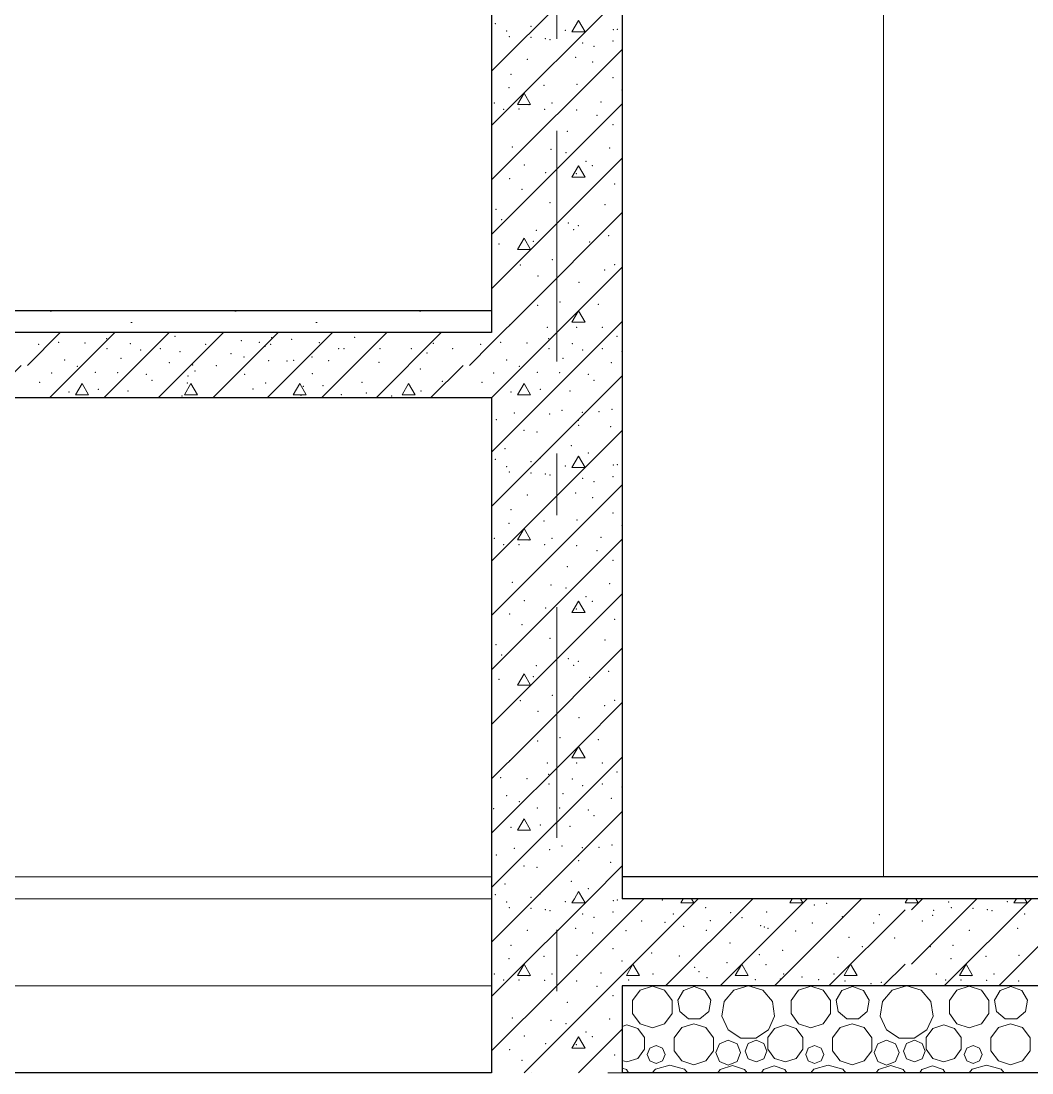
# Model space of a CAD drawing. Header units: millimetres. Extents: x 18162 to 7085488, y 72188 to 247925.
# Drawn here: x 3669598 to 3671920, y 90368 to 92784 of the extents above; entities that cross this region are included whole.
import ezdxf
from ezdxf.enums import TextEntityAlignment as Align

# ---------------------------------------------------------------- set-up
doc = ezdxf.new("R2010")
doc.units = ezdxf.units.MM
doc.header["$MEASUREMENT"] = 0
doc.linetypes.add('Dot & Dashed', pattern=[670.277762, 317.5, -176.388889, 0, -176.388874])
doc.linetypes.add('Double Dashed', pattern=[1093.611073, 529.166651, -211.666656, 141.111112, -211.666656])
for name, color, linetype in [('Archicad Doors', 7, 'Continuous'), ('Structural - Bearing', 7, 'Continuous'), ('Structural - Grid', 7, 'Continuous')]:
    doc.layers.add(name, color=color, linetype=linetype)
doc.styles.add('GENERATED_STYLE_3', font='', dxfattribs={"width": 0.8})
doc.styles.get('GENERATED_STYLE_3').set_extended_font_data('ISOCPEUR MON')
pattern_1 = [(0, (3761974.7, 95118), (0, 779.423), [48.75, -401.25]), (0, (3762199.7, 95507.7), (0, 779.423), [48.75, -401.25]), (60, (3761974.7, 95118), (-675, 389.7114), [48.75, -401.25]), (60, (3762424.7, 95118), (-675, 389.7114), [48.75, -401.25]), (120, (3762023.5, 95118), (675, 389.7114), [48.75, -401.25]), (120, (3762473.5, 95118), (675, 389.7114), [48.75, -401.25]), (0, (3761974.73, 95193), (0, 150), [0, -150, 0, -225]), (45, (3762049.73, 95193), (-106.06602, 106.06602), [0, -112.5, 0, -187.5])]

# ---------------------------------------------------------------- blocks, each defined once
blk = doc.blocks.new('*X777', base_point=(3761974.7, 95118))
at = {"layer": 'Structural - Bearing', "color": 7, "linetype": 'Continuous', "lineweight": 9}
for p, q in [((3670679.1, 92668.5), (3670979.1, 92968.5)), ((3670679.1, 92543.5), (3670979.1, 92843.5)), ((3670878.5, 92784.6), (3670863.6, 92758.6)), ((3670893.6, 92758.6), (3670878.5, 92784.6)), ((3670863.6, 92758.6), (3670893.6, 92758.6)), ((3670679.1, 92418.5), (3670979.1, 92718.5)), ((3670738.4, 92592), (3670753.5, 92618)), ((3670753.5, 92618), (3670768.4, 92591.9)), ((3670679.1, 92293.5), (3670979.1, 92593.5)), ((3670768.4, 92591.9), (3670738.4, 92592)), ((3670679.1, 92168.5), (3670979.1, 92468.5)), ((3670878.5, 92451.3), (3670863.6, 92425.3)), ((3670893.6, 92425.3), (3670878.5, 92451.3)), ((3670863.6, 92425.3), (3670893.6, 92425.3)), ((3670753.5, 92118), (3670979.1, 92343.5)), ((3670738.4, 92258.6), (3670753.5, 92284.6)), ((3670753.5, 92284.6), (3670768.4, 92258.6)), ((3670768.4, 92258.6), (3670738.4, 92258.6)), ((3670878.5, 92118), (3670979.1, 92218.5)), ((3670679.1, 92043.5), (3670753.5, 92117.9)), ((3670679.1, 91918.5), (3670878.5, 92117.9)), ((3670878.5, 92118), (3670863.6, 92091.9)), ((3670893.6, 92092), (3670878.5, 92118)), ((3670679.1, 91793.5), (3670979.1, 92093.5)), ((3670863.6, 92091.9), (3670893.6, 92092)), ((3670679.1, 91668.5), (3670979.1, 91968.5)), ((3670738.4, 91925.3), (3670753.5, 91951.3)), ((3670753.5, 91951.3), (3670768.4, 91925.3)), ((3670768.4, 91925.3), (3670738.4, 91925.3)), ((3670679.1, 91543.5), (3670979.1, 91843.5)), ((3670878.5, 91784.6), (3670863.6, 91758.6)), ((3670893.6, 91758.6), (3670878.5, 91784.6)), ((3670863.6, 91758.6), (3670893.6, 91758.6)), ((3670679.1, 91418.5), (3670979.1, 91718.5)), ((3670738.4, 91592), (3670753.5, 91618)), ((3670753.5, 91618), (3670768.4, 91591.9)), ((3670679.1, 91293.5), (3670979.1, 91593.5)), ((3670768.4, 91591.9), (3670738.4, 91592)), ((3670679.1, 91168.5), (3670979.1, 91468.5)), ((3670878.5, 91451.3), (3670863.6, 91425.3)), ((3670893.6, 91425.3), (3670878.5, 91451.3)), ((3670863.6, 91425.3), (3670893.6, 91425.3)), ((3670753.5, 91117.9), (3670979.1, 91343.5)), ((3670738.4, 91258.6), (3670753.5, 91284.6)), ((3670753.5, 91284.6), (3670768.4, 91258.6)), ((3670768.4, 91258.6), (3670738.4, 91258.6)), ((3670878.5, 91117.9), (3670979.1, 91218.5)), ((3670679.1, 91043.5), (3670753.5, 91117.9)), ((3670679.1, 90918.5), (3670878.5, 91117.9)), ((3670878.5, 91117.9), (3670863.6, 91091.9)), ((3670893.6, 91091.9), (3670878.5, 91117.9)), ((3670679.1, 90793.5), (3670979.1, 91093.5)), ((3670863.6, 91091.9), (3670893.6, 91091.9)), ((3670778.6, 90768), (3670979.1, 90968.5)), ((3670738.4, 90925.3), (3670753.5, 90951.3)), ((3670753.5, 90951.3), (3670768.4, 90925.2)), ((3670768.4, 90925.2), (3670738.4, 90925.3)), ((3670903.6, 90768), (3670979.1, 90843.5)), ((3670878.5, 90784.6), (3670869, 90768)), ((3670888.2, 90768), (3670878.5, 90784.6))]:
    blk.add_line(p, q, dxfattribs=at)
for p in [(3670687.5, 92777.2), (3670713.2, 92760.5), (3670769.5, 92771.6), (3670789.8, 92779.2), (3670848.4, 92761.8), (3670958.8, 92764), (3670967.8, 92764.8), (3670719.7, 92747.6), (3670769.5, 92746), (3670802.4, 92743.2), (3670813.2, 92740.8), (3670888.1, 92733.2), (3670957.9, 92737.3), (3670914.2, 92725.7), (3670760.7, 92695.3), (3670872, 92699.9), (3670910.7, 92689.2), (3670723.5, 92661.3), (3670799.5, 92635.6), (3670875.1, 92638.1), (3670958, 92653.8), (3670719, 92630.4), (3670978.5, 92625.2), (3670685, 92595.4), (3670764.7, 92591.8), (3670817.9, 92595.4), (3670930.4, 92597.9), (3670706.4, 92581.1), (3670741.6, 92581.5), (3670800.9, 92580.9), (3670874.2, 92578.9), (3670921.4, 92567), (3670958, 92545.4), (3670852.8, 92530.4), (3670726.7, 92494.4), (3670950.4, 92491.7), (3670815, 92488.7), (3670849.8, 92481.6), (3670754.5, 92452.6), (3670895.7, 92461.7), (3670910.5, 92451.2), (3670720.5, 92421.7), (3670802.9, 92435.6), (3670873.7, 92433.1), (3670748.7, 92397.3), (3670961.6, 92409.3), (3670689.3, 92351.5), (3670813.1, 92366.2), (3670939.7, 92361.9), (3670702, 92327.5), (3670782, 92302.9), (3670855, 92319.7), (3670867.3, 92304.3), (3670878.2, 92313.6), (3670774.6, 92278), (3670904.4, 92276.5), (3670947.7, 92290.4), (3670695.8, 92271.8), (3670818.5, 92235.3), (3670745, 92223.1), (3670938.4, 92211.6), (3670961.8, 92223.7), (3670785.5, 92198.1), (3670879.6, 92183.8), (3670784.9, 92130.4), (3670836.4, 92138.1), (3670924, 92133), (3670720.7, 92085.2), (3670807.2, 92079.8), (3670874.2, 92079.8), (3670933.4, 92079.8), (3670966.9, 92059.2), (3670699.9, 92046), (3670759.9, 92044), (3670810.2, 92053.8), (3670810.7, 92031.2), (3670864.3, 92042.9), (3670933, 92031.2), (3670843.3, 92009), (3670888.1, 92028), (3670978.5, 92024.4), (3670713.2, 92005.1), (3670742.4, 91990.6), (3670954, 91998.7), (3670683.6, 91975.1), (3670783.9, 91976.5), (3670835.6, 91976.1), (3670901.3, 91972.3), (3670914.2, 91958.8), (3670791.1, 91937.5), (3670858.7, 91934.3), (3670723.5, 91931.7), (3670840.7, 91889.2), (3670925.3, 91886.3), (3670955.3, 91891.8), (3670689.6, 91868.3), (3670731.1, 91883.8), (3670812, 91881.2), (3670878.2, 91866.8), (3670887.4, 91885.3), (3670753, 91843.6), (3670783.6, 91839.9), (3670878.9, 91855.4), (3670952.2, 91851.7), (3670709.4, 91801.7), (3670862.4, 91808.3), (3670901.2, 91791.4), (3670687.5, 91777.2), (3670769.5, 91771.6), (3670789.8, 91779.2), (3670713.2, 91760.4), (3670719.7, 91747.6), (3670769.5, 91746), (3670802.4, 91743.1), (3670813.2, 91740.8), (3670848.4, 91761.7), (3670958.8, 91764), (3670967.8, 91764.8), (3670888.1, 91733.2), (3670914.2, 91725.7), (3670957.9, 91737.3), (3670760.7, 91695.2), (3670872, 91699.9), (3670910.7, 91689.2), (3670723.5, 91661.3), (3670958, 91653.8), (3670719, 91630.3), (3670799.5, 91635.5), (3670875.1, 91638.1), (3670978.5, 91625.2), (3670930.4, 91597.8), (3670685, 91595.4), (3670706.4, 91581.1), (3670741.6, 91581.4), (3670764.7, 91591.8), (3670800.9, 91580.9), (3670817.9, 91595.4), (3670874.2, 91578.9), (3670921.4, 91567), (3670852.8, 91530.4), (3670958, 91545.4), (3670726.7, 91494.3), (3670815, 91488.7), (3670849.8, 91481.6), (3670950.4, 91491.7), (3670754.5, 91452.6), (3670895.7, 91461.7), (3670910.5, 91451.2), (3670802.9, 91435.6), (3670873.7, 91433.1), (3670720.5, 91421.7), (3670961.6, 91409.3), (3670748.7, 91397.3), (3670813.1, 91366.2), (3670939.7, 91361.9), (3670689.3, 91351.5), (3670702, 91327.5), (3670855, 91319.7), (3670878.2, 91313.5), (3670782, 91302.9), (3670867.3, 91304.3), (3670947.7, 91290.4), (3670695.8, 91271.8), (3670774.6, 91278), (3670904.4, 91276.5), (3670818.5, 91235.2), (3670745, 91223.1), (3670938.4, 91211.6), (3670961.8, 91223.7), (3670785.5, 91198.1), (3670879.6, 91183.7), (3670836.4, 91138.1), (3670784.9, 91130.4), (3670924, 91133), (3670720.7, 91085.2), (3670807.2, 91079.8), (3670874.2, 91079.8), (3670933.4, 91079.8), (3670699.9, 91046), (3670759.9, 91044), (3670810.2, 91053.7), (3670864.3, 91042.9), (3670966.9, 91059.2), (3670810.7, 91031.2), (3670888.1, 91028), (3670933, 91031.2), (3670978.5, 91024.4), (3670713.2, 91005.1), (3670843.3, 91009), (3670954, 90998.7), (3670683.6, 90975.1), (3670742.4, 90990.6), (3670783.9, 90976.5), (3670835.6, 90976.1), (3670901.3, 90972.2), (3670914.2, 90958.7), (3670723.5, 90931.7), (3670791.1, 90937.5), (3670858.7, 90934.3), (3670731.1, 90883.8), (3670812, 90881.1), (3670840.7, 90889.2), (3670887.4, 90885.3), (3670925.3, 90886.3), (3670955.3, 90891.8), (3670689.6, 90868.3), (3670878.2, 90866.8), (3670878.9, 90855.4), (3670952.2, 90851.7), (3670753, 90843.6), (3670783.6, 90839.9), (3670709.4, 90801.6), (3670862.4, 90808.3), (3670687.5, 90777.2), (3670789.8, 90779.2), (3670901.2, 90791.3), (3670769.5, 90771.6)]:
    blk.add_point(p, dxfattribs=at)
blk = doc.blocks.new('*X778', base_point=(3761974.7, 95118))
at = {"layer": 'Structural - Bearing', "color": 7, "linetype": 'Continuous', "lineweight": 9}
for p, q in [((3670679.1, 90418.5), (3670828.6, 90568)), ((3670679.1, 90543.5), (3670703.6, 90568)), ((3670753.6, 90368), (3670953.6, 90568)), ((3670878.6, 90368), (3670979.1, 90468.5)), ((3670878.5, 90451.3), (3670863.6, 90425.2)), ((3670893.6, 90425.3), (3670878.5, 90451.3)), ((3670863.6, 90425.2), (3670893.6, 90425.3))]:
    blk.add_line(p, q, dxfattribs=at)
for p in [(3670921.4, 90567), (3670958, 90545.4), (3670852.8, 90530.3), (3670726.7, 90494.3), (3670815, 90488.7), (3670950.4, 90491.7), (3670849.8, 90481.5), (3670895.7, 90461.7), (3670754.5, 90452.6), (3670910.5, 90451.2), (3670720.5, 90421.7), (3670802.9, 90435.6), (3670873.7, 90433.1), (3670748.7, 90397.3), (3670961.6, 90409.3)]:
    blk.add_point(p, dxfattribs=at)
blk = doc.blocks.new('*X782', base_point=(3761974.7, 95118))
at = {"layer": 'Structural - Bearing', "color": 7, "linetype": 'Continuous', "lineweight": 9}
for p, q in [((3669429.1, 91948.7), (3669548.3, 92068)), ((3669613.4, 91992.9), (3669688.5, 92068)), ((3669663.5, 91918), (3669813.5, 92068)), ((3669788.5, 91918), (3669938.5, 92068)), ((3669913.5, 91918), (3670063.5, 92068)), ((3670038.5, 91918), (3670188.5, 92068)), ((3670163.5, 91918), (3670313.5, 92068)), ((3670288.5, 91918), (3670438.5, 92068)), ((3670413.5, 91918), (3670563.5, 92068)), ((3670628.5, 91992.9), (3670679.1, 92043.5)), ((3669523.3, 91918), (3669598.3, 91992.9)), ((3670538.5, 91918), (3670613.4, 91992.9)), ((3669458.1, 91925.3), (3669473.3, 91951.3)), ((3669473.3, 91951.3), (3669488.2, 91925.3)), ((3669723.3, 91925.3), (3669738.4, 91951.3)), ((3669738.4, 91951.3), (3669753.3, 91925.3)), ((3669973.3, 91925.3), (3669988.4, 91951.3)), ((3669988.4, 91951.3), (3670003.3, 91925.3)), ((3670223.3, 91925.3), (3670238.4, 91951.3)), ((3670238.4, 91951.3), (3670253.3, 91925.3)), ((3670473.3, 91925.3), (3670488.4, 91951.3)), ((3670488.4, 91951.3), (3670503.3, 91925.3)), ((3669488.2, 91925.3), (3669458.1, 91925.3)), ((3669753.3, 91925.3), (3669723.3, 91925.3)), ((3670003.3, 91925.3), (3669973.3, 91925.3)), ((3670253.3, 91925.3), (3670223.3, 91925.3)), ((3670503.3, 91925.3), (3670473.3, 91925.3)), ((3670678.6, 91918), (3670679.1, 91918.5))]:
    blk.add_line(p, q, dxfattribs=at)
for p in [(3669951.8, 92059.2), (3670173.6, 92056.8), (3670364.6, 92057.3), (3669479.7, 92031.2), (3669529.9, 92043.4), (3669574.7, 92031.1), (3669639, 92040.8), (3669684.8, 92046), (3669744.8, 92044), (3669795, 92053.8), (3669795.5, 92031.2), (3669849.2, 92042.9), (3669917.9, 92031.2), (3670022.2, 92040.8), (3670104.4, 92049.5), (3670145.8, 92046), (3670158.2, 92036.8), (3670171.6, 92040.8), (3670219.6, 92052.8), (3670283.6, 92044.7), (3670328, 92031.2), (3670340, 92031.3), (3670422.7, 92031.2), (3670494.8, 92031.2), (3670545, 92043.4), (3670589.8, 92031.1), (3670654.2, 92040.8), (3669515.5, 92021.3), (3669828.2, 92009), (3669872.9, 92028), (3669963.4, 92024.4), (3670080.7, 92019.7), (3670110.1, 92012), (3670266.4, 92012), (3670530.6, 92021.3), (3669500, 91984.2), (3669698.1, 92005.1), (3669727.3, 91990.6), (3669938.9, 91998.7), (3669992.8, 91993.5), (3670046.9, 91991.9), (3670166.8, 92003.8), (3670209.2, 92002.8), (3670224.6, 92004.3), (3670304.6, 92003.8), (3670420.1, 91999.6), (3670515.2, 91984.2), (3669668.5, 91975.1), (3669768.8, 91976.5), (3669820.5, 91976.1), (3669886.2, 91972.3), (3669899.1, 91958.8), (3669982, 91968.8), (3669997.9, 91979.9), (3670111.8, 91971.9), (3670267.1, 91973.5), (3669502, 91934.3), (3669550.9, 91956.2), (3669641.4, 91953.6), (3669776, 91937.5), (3669843.6, 91934.3), (3669980.1, 91952.3), (3670059.3, 91938.8), (3670130.8, 91938.2), (3670160.4, 91952.3), (3670201.6, 91956.2), (3670246.7, 91944.6), (3670291.8, 91946.5), (3670381.7, 91954.2), (3670517.1, 91934.3), (3670566.1, 91956.2), (3670656.6, 91953.6), (3669434.6, 91922.2), (3669708.4, 91931.7), (3669968.1, 91922.4), (3670241.5, 91924), (3670333.5, 91925.3), (3670391.4, 91929.6), (3670449.7, 91922.2)]:
    blk.add_point(p, dxfattribs=at)
blk = doc.blocks.new('*X1018', base_point=(3761974.7, 95118))
at = {"layer": 'Structural - Bearing', "color": 7, "linetype": 'Continuous', "lineweight": 9}
for p, q in [((3671020.3, 90557.9), (3671002.9, 90534.1)), ((3671048.3, 90567.1), (3671020.3, 90557.9)), ((3671076.4, 90557.9), (3671048.3, 90567.1)), ((3671093.7, 90534.1), (3671076.4, 90557.9)), ((3671119.7, 90557.5), (3671106.6, 90534.8)), ((3671144.4, 90566.5), (3671119.7, 90557.5)), ((3671169, 90557.5), (3671144.4, 90566.5)), ((3671182.1, 90534.8), (3671169, 90557.5)), ((3671235.4, 90558.4), (3671212.8, 90532.3)), ((3671268.1, 90568), (3671235.4, 90558.4)), ((3671301.6, 90558.4), (3671268.8, 90568)), ((3671324.1, 90532.3), (3671301.6, 90558.4)), ((3671384, 90557.9), (3671366.7, 90534.1)), ((3671412, 90567.1), (3671384, 90557.9)), ((3671440.1, 90557.9), (3671412, 90567.1)), ((3671457.4, 90534.1), (3671440.1, 90557.9)), ((3671483.4, 90557.5), (3671470.3, 90534.8)), ((3671508.1, 90566.5), (3671483.4, 90557.5)), ((3671532.7, 90557.5), (3671508.1, 90566.5)), ((3671545.8, 90534.8), (3671532.7, 90557.5)), ((3671599.1, 90558.4), (3671576.5, 90532.3)), ((3671631.8, 90568), (3671599.1, 90558.4)), ((3671665.3, 90558.4), (3671632.5, 90568)), ((3671687.8, 90532.3), (3671665.3, 90558.4)), ((3671747.7, 90557.9), (3671730.4, 90534.1)), ((3671775.7, 90567.1), (3671747.7, 90557.9)), ((3671803.8, 90557.9), (3671775.7, 90567.1)), ((3671821.1, 90534.1), (3671803.8, 90557.9)), ((3671847.1, 90557.5), (3671834, 90534.8)), ((3671871.8, 90566.5), (3671847.1, 90557.5)), ((3671896.4, 90557.5), (3671871.8, 90566.5)), ((3671909.5, 90534.8), (3671896.4, 90557.5)), ((3671002.9, 90534.1), (3671002.9, 90504.6)), ((3671093.7, 90504.6), (3671093.7, 90534.1)), ((3671106.6, 90534.8), (3671111.1, 90509)), ((3671177.6, 90509), (3671182.1, 90534.8)), ((3671366.7, 90534.1), (3671366.7, 90504.6)), ((3671457.4, 90504.6), (3671457.4, 90534.1)), ((3671470.3, 90534.8), (3671474.8, 90509)), ((3671541.3, 90509), (3671545.8, 90534.8)), ((3671730.4, 90534.1), (3671730.4, 90504.6)), ((3671821.1, 90504.6), (3671821.1, 90534.1)), ((3671834, 90534.8), (3671838.5, 90509)), ((3671905, 90509), (3671909.5, 90534.8)), ((3671111.1, 90509), (3671131.2, 90492.1)), ((3671157.5, 90492.1), (3671177.6, 90509)), ((3671212.8, 90532.3), (3671207.9, 90498.2)), ((3671329, 90498.2), (3671324.1, 90532.3)), ((3671474.8, 90509), (3671494.9, 90492.1)), ((3671521.2, 90492.1), (3671541.3, 90509)), ((3671576.5, 90532.3), (3671571.6, 90498.2)), ((3671692.8, 90498.2), (3671687.8, 90532.3)), ((3671838.5, 90509), (3671858.6, 90492.1)), ((3671884.9, 90492.1), (3671905, 90509)), ((3671002.9, 90504.6), (3671020.3, 90480.8)), ((3671076.4, 90480.8), (3671093.7, 90504.6)), ((3671131.2, 90492.1), (3671157.5, 90492.1)), ((3671207.9, 90498.2), (3671222.2, 90466.8)), ((3671314.7, 90466.8), (3671329, 90498.2)), ((3671366.7, 90504.6), (3671384, 90480.8)), ((3671440.1, 90480.8), (3671457.4, 90504.6)), ((3671494.9, 90492.1), (3671521.2, 90492.1)), ((3671571.6, 90498.2), (3671585.9, 90466.8)), ((3671678.4, 90466.8), (3671692.8, 90498.2)), ((3671730.4, 90504.6), (3671747.7, 90480.8)), ((3671803.8, 90480.8), (3671821.1, 90504.6)), ((3671858.6, 90492.1), (3671884.9, 90492.1)), ((3670989.9, 90478.5), (3670979.1, 90475)), ((3671014.9, 90470.4), (3670989.9, 90478.5)), ((3671030.3, 90449.1), (3671014.9, 90470.4)), ((3671020.3, 90480.8), (3671048.3, 90471.6)), ((3671048.3, 90471.6), (3671076.4, 90480.8)), ((3671115.5, 90472.1), (3671098.3, 90448.4)), ((3671143.3, 90481.1), (3671115.5, 90472.1)), ((3671171.1, 90472.1), (3671143.3, 90481.1)), ((3671188.3, 90448.4), (3671171.1, 90472.1)), ((3671222.2, 90466.8), (3671251.2, 90448.2)), ((3671285.7, 90448.2), (3671314.7, 90466.8)), ((3671328.6, 90470.4), (3671313.1, 90449.1)), ((3671353.6, 90478.5), (3671328.6, 90470.4)), ((3671378.6, 90470.4), (3671353.6, 90478.5)), ((3671394, 90449.1), (3671378.6, 90470.4)), ((3671384, 90480.8), (3671412, 90471.6)), ((3671412, 90471.6), (3671440.1, 90480.8)), ((3671479.2, 90472.1), (3671462, 90448.4)), ((3671507, 90481.1), (3671479.2, 90472.1)), ((3671534.8, 90472.1), (3671507, 90481.1)), ((3671552, 90448.4), (3671534.8, 90472.1)), ((3671585.9, 90466.8), (3671614.9, 90448.2)), ((3671649.4, 90448.2), (3671678.4, 90466.8)), ((3671692.3, 90470.4), (3671676.8, 90449.1)), ((3671717.3, 90478.5), (3671692.3, 90470.4)), ((3671742.3, 90470.4), (3671717.3, 90478.5)), ((3671757.7, 90449.1), (3671742.3, 90470.4)), ((3671747.7, 90480.8), (3671775.7, 90471.6)), ((3671775.7, 90471.6), (3671803.8, 90480.8)), ((3671842.9, 90472.1), (3671825.8, 90448.4)), ((3671870.7, 90481.1), (3671842.9, 90472.1)), ((3671898.6, 90472.1), (3671870.7, 90481.1)), ((3671915.7, 90448.4), (3671898.6, 90472.1)), ((3671030.3, 90422.8), (3671030.3, 90449.1)), ((3671098.3, 90448.4), (3671098.3, 90419.2)), ((3671188.3, 90419.2), (3671188.3, 90448.4)), ((3671222.4, 90443.3), (3671202.1, 90434.9)), ((3671242.6, 90434.9), (3671222.4, 90443.3)), ((3671251.2, 90448.2), (3671285.7, 90448.2)), ((3671286.2, 90443.3), (3671268.5, 90436)), ((3671303.9, 90436), (3671286.2, 90443.3)), ((3671313.1, 90449.1), (3671313.1, 90422.8)), ((3671394, 90422.8), (3671394, 90449.1)), ((3671462, 90448.4), (3671462, 90419.2)), ((3671552, 90419.2), (3671552, 90448.4)), ((3671586.1, 90443.3), (3671565.9, 90434.9)), ((3671606.3, 90434.9), (3671586.1, 90443.3)), ((3671614.9, 90448.2), (3671649.4, 90448.2)), ((3671649.9, 90443.3), (3671632.2, 90436)), ((3671667.6, 90436), (3671649.9, 90443.3)), ((3671676.8, 90449.1), (3671676.8, 90422.8)), ((3671757.7, 90422.8), (3671757.7, 90449.1)), ((3671825.8, 90448.4), (3671825.8, 90419.2)), ((3671915.7, 90419.2), (3671915.7, 90448.4)), ((3671014.9, 90401.5), (3671030.3, 90422.8)), ((3671042.6, 90425.2), (3671036.6, 90410.5)), ((3671057.2, 90431.2), (3671042.6, 90425.2)), ((3671071.8, 90425.2), (3671057.2, 90431.2)), ((3671077.9, 90410.5), (3671071.8, 90425.2)), ((3671098.3, 90419.2), (3671115.5, 90395.5)), ((3671171.1, 90395.5), (3671188.3, 90419.2)), ((3671202.1, 90434.9), (3671193.8, 90414.7)), ((3671193.8, 90414.7), (3671202.1, 90394.5)), ((3671250.9, 90414.7), (3671242.6, 90434.9)), ((3671242.6, 90394.5), (3671250.9, 90414.7)), ((3671268.5, 90436), (3671261.1, 90418.2)), ((3671261.1, 90418.2), (3671268.5, 90400.5)), ((3671311.3, 90418.2), (3671303.9, 90436)), ((3671303.9, 90400.5), (3671311.3, 90418.2)), ((3671313.1, 90422.8), (3671328.6, 90401.5)), ((3671378.6, 90401.5), (3671394, 90422.8)), ((3671406.3, 90425.2), (3671400.3, 90410.5)), ((3671420.9, 90431.2), (3671406.3, 90425.2)), ((3671435.6, 90425.2), (3671420.9, 90431.2)), ((3671441.6, 90410.5), (3671435.6, 90425.2)), ((3671462, 90419.2), (3671479.2, 90395.5)), ((3671534.8, 90395.5), (3671552, 90419.2)), ((3671565.9, 90434.9), (3671557.5, 90414.7)), ((3671557.5, 90414.7), (3671565.9, 90394.5)), ((3671614.7, 90414.7), (3671606.3, 90434.9)), ((3671606.3, 90394.5), (3671614.7, 90414.7)), ((3671632.2, 90436), (3671624.8, 90418.2)), ((3671624.8, 90418.2), (3671632.2, 90400.5)), ((3671675, 90418.2), (3671667.6, 90436)), ((3671667.6, 90400.5), (3671675, 90418.2)), ((3671676.8, 90422.8), (3671692.3, 90401.5)), ((3671742.3, 90401.5), (3671757.7, 90422.8)), ((3671770, 90425.2), (3671764, 90410.5)), ((3671784.6, 90431.2), (3671770, 90425.2)), ((3671799.3, 90425.2), (3671784.6, 90431.2)), ((3671805.3, 90410.5), (3671799.3, 90425.2)), ((3671825.8, 90419.2), (3671842.9, 90395.5)), ((3671898.6, 90395.5), (3671915.7, 90419.2)), ((3670979.1, 90396.9), (3670989.9, 90393.4)), ((3670989.9, 90393.4), (3671014.9, 90401.5)), ((3671036.6, 90410.5), (3671042.6, 90395.9)), ((3671042.6, 90395.9), (3671057.2, 90389.9)), ((3671057.2, 90389.9), (3671071.8, 90395.9)), ((3671071.8, 90395.9), (3671077.9, 90410.5)), ((3671115.5, 90395.5), (3671143.3, 90386.5)), ((3671143.3, 90386.5), (3671171.1, 90395.5)), ((3671202.1, 90394.5), (3671222.4, 90386.1)), ((3671222.4, 90386.1), (3671242.6, 90394.5)), ((3671268.5, 90400.5), (3671286.2, 90393.2)), ((3671286.2, 90393.2), (3671303.9, 90400.5)), ((3671328.6, 90401.5), (3671353.6, 90393.4)), ((3671353.6, 90393.4), (3671378.6, 90401.5)), ((3671400.3, 90410.5), (3671406.3, 90395.9)), ((3671406.3, 90395.9), (3671420.9, 90389.9)), ((3671420.9, 90389.9), (3671435.6, 90395.9)), ((3671435.6, 90395.9), (3671441.6, 90410.5)), ((3671479.2, 90395.5), (3671507, 90386.5)), ((3671507, 90386.5), (3671534.8, 90395.5)), ((3671565.9, 90394.5), (3671586.1, 90386.1)), ((3671586.1, 90386.1), (3671606.3, 90394.5)), ((3671632.2, 90400.5), (3671649.9, 90393.2)), ((3671649.9, 90393.2), (3671667.6, 90400.5)), ((3671692.3, 90401.5), (3671717.3, 90393.4)), ((3671717.3, 90393.4), (3671742.3, 90401.5)), ((3671764, 90410.5), (3671770, 90395.9)), ((3671770, 90395.9), (3671784.6, 90389.9)), ((3671784.6, 90389.9), (3671799.3, 90395.9)), ((3671799.3, 90395.9), (3671805.3, 90410.5)), ((3671842.9, 90395.5), (3671870.7, 90386.5)), ((3671870.7, 90386.5), (3671898.6, 90395.5)), ((3670989, 90375.6), (3670979.1, 90379.2)), ((3670993.4, 90368), (3670989, 90375.6)), ((3671055.4, 90376.4), (3671048.1, 90368)), ((3671088.5, 90386.1), (3671055.4, 90376.4)), ((3671121.6, 90376.4), (3671088.5, 90386.1)), ((3671128.8, 90368), (3671121.6, 90376.4)), ((3671204, 90375.9), (3671198.2, 90368)), ((3671232, 90385.1), (3671204, 90375.9)), ((3671260.1, 90375.9), (3671232, 90385.1)), ((3671265.8, 90368), (3671260.1, 90375.9)), ((3671303.4, 90375.6), (3671299, 90368)), ((3671328.1, 90384.5), (3671303.4, 90375.6)), ((3671352.7, 90375.6), (3671328.1, 90384.5)), ((3671357.1, 90368), (3671352.7, 90375.6)), ((3671419.1, 90376.4), (3671411.8, 90368)), ((3671452.2, 90386.1), (3671419.1, 90376.4)), ((3671485.3, 90376.4), (3671452.2, 90386.1)), ((3671492.5, 90368), (3671485.3, 90376.4)), ((3671567.7, 90375.9), (3671561.9, 90368)), ((3671595.7, 90385.1), (3671567.7, 90375.9)), ((3671623.8, 90375.9), (3671595.7, 90385.1)), ((3671629.5, 90368), (3671623.8, 90375.9)), ((3671667.1, 90375.6), (3671662.8, 90368)), ((3671691.8, 90384.5), (3671667.1, 90375.6)), ((3671716.4, 90375.6), (3671691.8, 90384.5)), ((3671720.8, 90368), (3671716.4, 90375.6)), ((3671782.8, 90376.4), (3671775.5, 90368)), ((3671815.9, 90386.1), (3671782.8, 90376.4)), ((3671849, 90376.4), (3671815.9, 90386.1)), ((3671856.2, 90368), (3671849, 90376.4))]:
    blk.add_line(p, q, dxfattribs=at)
blk = doc.blocks.new('*X1020', base_point=(3761974.7, 95118))
at = {"layer": 'Structural - Bearing', "color": 7, "linetype": 'Continuous', "lineweight": 9}
for p, q in [((3670679.1, 90668.5), (3670778.6, 90768)), ((3670703.6, 90568), (3670903.6, 90768)), ((3670828.6, 90568), (3671028.6, 90768)), ((3670869, 90768), (3670863.6, 90758.6)), ((3670863.6, 90758.6), (3670893.6, 90758.6)), ((3670893.6, 90758.6), (3670888.2, 90768)), ((3670953.6, 90568), (3671153.6, 90768)), ((3671078.6, 90568), (3671278.6, 90768)), ((3671119, 90768), (3671113.6, 90758.6)), ((3671113.6, 90758.6), (3671143.6, 90758.6)), ((3671143.6, 90758.6), (3671138.2, 90768)), ((3671203.6, 90568), (3671403.6, 90768)), ((3671328.6, 90568), (3671528.6, 90768)), ((3671369, 90768), (3671363.6, 90758.6)), ((3671363.6, 90758.6), (3671393.6, 90758.6)), ((3671393.6, 90758.6), (3671388.2, 90768)), ((3671628.5, 90758.6), (3671634, 90768)), ((3671643.6, 90758.6), (3671628.5, 90758.6)), ((3671643.6, 90617.9), (3671793.7, 90768)), ((3671643.6, 90742.9), (3671668.7, 90768)), ((3671643.6, 90758.6), (3671658.8, 90758.6)), ((3671658.8, 90758.6), (3671653.3, 90768)), ((3671718.7, 90568), (3671918.7, 90768)), ((3671843.7, 90568), (3672043.7, 90768)), ((3671884.1, 90768), (3671878.7, 90758.6)), ((3671878.7, 90758.6), (3671908.8, 90758.6)), ((3671908.8, 90758.6), (3671903.3, 90768)), ((3671453.6, 90568), (3671628.5, 90742.9)), ((3670738.4, 90591.9), (3670753.5, 90617.9)), ((3670753.5, 90617.9), (3670768.4, 90591.9)), ((3670988.4, 90591.9), (3671003.5, 90617.9)), ((3671003.5, 90617.9), (3671018.4, 90591.9)), ((3671238.4, 90591.9), (3671253.5, 90617.9)), ((3671253.5, 90617.9), (3671268.4, 90591.9)), ((3671488.4, 90591.9), (3671503.5, 90617.9)), ((3671503.5, 90617.9), (3671518.4, 90591.9)), ((3671578.6, 90568), (3671628.5, 90617.9)), ((3671753.5, 90591.9), (3671768.6, 90617.9)), ((3671768.6, 90617.9), (3671783.6, 90591.9)), ((3670768.4, 90591.9), (3670738.4, 90591.9)), ((3671018.4, 90591.9), (3670988.4, 90591.9)), ((3671268.4, 90591.9), (3671238.4, 90591.9)), ((3671518.4, 90591.9), (3671488.4, 90591.9)), ((3671783.6, 90591.9), (3671753.5, 90591.9))]:
    blk.add_line(p, q, dxfattribs=at)
for p in [(3670713.2, 90760.4), (3670848.4, 90761.7), (3670958.8, 90763.9), (3670967.8, 90764.8), (3671071.3, 90764.8), (3671244.4, 90767.9), (3671420.2, 90754), (3671448.5, 90757.9), (3671728.4, 90760.4), (3671863.6, 90761.7), (3670719.7, 90747.6), (3670769.5, 90746), (3670802.4, 90743.1), (3670813.2, 90740.8), (3670888.1, 90733.2), (3670957.9, 90737.3), (3671096.4, 90733.2), (3671170.4, 90747.6), (3671227.7, 90736.4), (3671310.7, 90737.3), (3671484.1, 90726.8), (3671569.2, 90731.8), (3671691.7, 90730), (3671693.9, 90741.6), (3671734.8, 90747.6), (3671784.6, 90746), (3671817.6, 90743.1), (3671828.4, 90740.8), (3671903.2, 90733.2), (3670914.2, 90725.7), (3671023.4, 90716.9), (3671077.5, 90713.8), (3671120.2, 90704.4), (3671181.5, 90717.6), (3671254.1, 90724.4), (3671296.9, 90706), (3671305.2, 90703.4), (3671415.9, 90712.4), (3671556.6, 90712.2), (3671667.8, 90716.6), (3670760.7, 90695.2), (3670872, 90699.9), (3670910.7, 90689.2), (3670987.4, 90694.7), (3671171.8, 90695.2), (3671313.9, 90699.9), (3671377.3, 90693.7), (3671499.9, 90679.5), (3671604.5, 90678.2), (3671775.8, 90695.2), (3671887.1, 90699.9), (3670723.5, 90661.3), (3670958, 90653.8), (3671226.2, 90666.6), (3671530.3, 90658.1), (3671686.2, 90658.1), (3671738.7, 90661.3), (3670719, 90630.3), (3670799.5, 90635.5), (3670875.1, 90638), (3671046.5, 90643.4), (3671109.9, 90636.8), (3671293.7, 90639.8), (3671347.5, 90649.5), (3671474.7, 90633.4), (3671734.1, 90630.3), (3671814.6, 90635.5), (3671890.2, 90638), (3670978.5, 90625.2), (3671145.1, 90610.2), (3671219.3, 90621.4), (3671309.3, 90616.4), (3670685, 90595.4), (3670741.6, 90581.4), (3670764.7, 90591.7), (3670817.9, 90595.4), (3670930.4, 90597.8), (3670994, 90581.4), (3671049.7, 90595.4), (3671154.9, 90600.7), (3671173.7, 90587.2), (3671284.6, 90582.4), (3671341.8, 90584), (3671349.5, 90595.4), (3671391.6, 90588.1), (3671429.8, 90582.4), (3671465.4, 90595.4), (3671700.1, 90595.4), (3671756.7, 90581.4), (3671779.9, 90591.7), (3671833, 90595.4), (3670706.4, 90581.1), (3670800.9, 90580.9), (3670874.2, 90578.9), (3671490.5, 90579.4), (3671550.4, 90573.1), (3671573.8, 90576.1), (3671721.5, 90581.1), (3671816, 90580.9), (3671889.3, 90578.9)]:
    blk.add_point(p, dxfattribs=at)
blk = doc.blocks.new('Standard grid marker[359]_3', base_point=(3670829.1, 147118))
at = {"layer": 'Structural - Grid', "color": 13, "linetype": 'Double Dashed', "lineweight": 13}
blk.add_line((3670829.1, 146118), (3670829.1, 88118), dxfattribs=at)
at = {"layer": 'Structural - Grid', "color": 13, "lineweight": 13, "style": 'GENERATED_STYLE_3'}
blk.add_attdef('AC_MarkerText_1', text='', height=250, rotation=360, dxfattribs=at).set_placement((3670829.1, 86943), align=Align.TOP_CENTER)

msp = doc.modelspace()

# ---------------------------------------------------------------- hatches: boundary and pattern name
at = {"layer": 'Structural - Bearing', "linetype": 'Continuous', "lineweight": 9}
h = msp.add_hatch(dxfattribs=at)
h.set_pattern_fill('Lightweight_Concrete_0003', style=0, pattern_type=2)
h.set_pattern_definition(pattern_1)
h.paths.add_polyline_path([(3670679.1, 92118), (3669429.1, 92118), (3669429.1, 92068), (3670679.1, 92068)])
h = msp.add_hatch(dxfattribs=at)
h.set_pattern_fill('Lightweight_Concrete_0003', style=0, pattern_type=2)
h.set_pattern_definition(pattern_1)
h.paths.add_polyline_path([(3670979.1, 90818), (3670979.1, 90768), (3676179.1, 90768), (3676179.1, 90818)])

# ---------------------------------------------------------------- linework, layer by layer
at = {"color": 8, "linetype": 'Dot & Dashed', "lineweight": 13}
msp.add_line((3658879.3, 90368), (3689916.5, 90368), dxfattribs=at)
at = {"layer": 'Archicad Doors', "color": 7, "linetype": 'Continuous', "lineweight": 9}
msp.add_line((3671579.1, 90818), (3671579.1, 93818), dxfattribs=at)
at = {"layer": 'Structural - Bearing', "color": 7, "linetype": 'Continuous', "lineweight": 25}
for p, q in [((3670679.1, 94858), (3670679.1, 92118)), ((3670979.1, 94858), (3670979.1, 90818)), ((3670679.1, 92118), (3669429.1, 92118)), ((3670679.1, 92118), (3670679.1, 92068)), ((3670679.1, 92068), (3669429.1, 92068)), ((3670679.1, 91918), (3669429.1, 91918)), ((3670679.1, 91918), (3670679.1, 90768)), ((3670979.1, 90818), (3670979.1, 90768)), ((3676179.1, 90818), (3670979.1, 90818)), ((3670679.1, 90768), (3670679.1, 90568)), ((3676179.1, 90768), (3670979.1, 90768)), ((3670679.1, 90568), (3670679.1, 90368)), ((3670979.1, 90568), (3670979.1, 90368)), ((3676179.1, 90568), (3670979.1, 90568)), ((3670679.1, 90368), (3665429.1, 90368)), ((3676179.1, 90368), (3670979.1, 90368))]:
    msp.add_line(p, q, dxfattribs=at)
at = {"layer": 'Structural - Bearing', "color": 7, "linetype": 'Continuous', "lineweight": 9}
for p, q in [((3665429.1, 90818), (3670679.1, 90818)), ((3665429.1, 90768), (3670679.1, 90768)), ((3665429.1, 90568), (3670679.1, 90568))]:
    msp.add_line(p, q, dxfattribs=at)

# ---------------------------------------------------------------- block references
at = {"layer": 'Structural - Bearing', "lineweight": 0}
for name in ['*X777', '*X782', '*X1020', '*X778', '*X1018']:
    msp.add_blockref(name, (3761974.7, 95118), dxfattribs=at)
at = {"layer": 'Structural - Grid', "color": 13, "linetype": 'Continuous', "lineweight": 13}
msp.add_blockref('Standard grid marker[359]_3', (3670829.1, 147118), dxfattribs=at)

doc.saveas('drawing.dxf')
